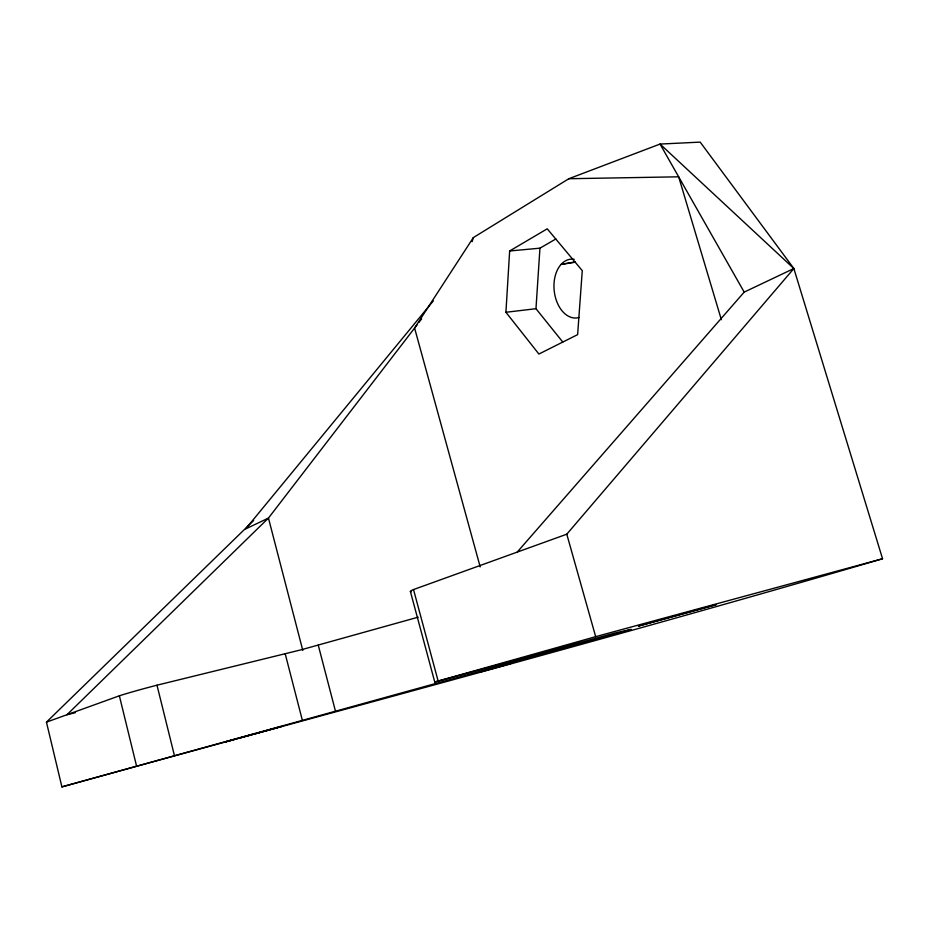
<?xml version="1.0" encoding="UTF-8"?>
<svg xmlns="http://www.w3.org/2000/svg" width="929" height="929" viewBox="0 0 929 929"><rect width="100%" height="100%" fill="white"/><g stroke="black" fill="none" stroke-linecap="round" stroke-linejoin="round"><path stroke-width="1.39" d="M505.922 312.272L509.649 250.981L547.239 228.813L582.274 270.653L577.629 334.626L538.901 354.042L505.922 312.272L535.975 308.707L562.788 342.058M535.975 308.707L539.946 248.182L555.844 238.985M472.129 241.656L473.349 237.592L568.815 178.728L660.043 144.065L700.187 142.114L793.854 268.527L882.55 558.747C610.109 638.618 335.532 711.161 61.906 786.886L46.45 722.135L253.64 520.519M473.349 237.592L414.589 328.053L480.188 566.876M417.226 324.627L268.458 518.08L66.981 714.715L75.412 712.636M418.979 322.34L421.627 318.902M433.32 300.868L245.639 528.926L268.458 518.08L302.796 650.416M411.292 591.738A50.166 2.799 -15.3 0 1 413.521 589.555L566.783 534.198L793.854 268.527L660.043 144.065L744.199 292.112L517.221 552.093M744.199 292.112L793.854 268.527M46.45 722.135L119.365 695.798A38.751 1.579 -14.9 0 1 156.989 685.196L301.205 649.789L418.201 617.17M410.397 591.459L434.749 682.002L595.675 636.667L882.55 558.747M61.906 786.886L631.267 629.397L615.497 632.939L434.749 682.002M479.318 672.259L510.567 663.631M252.746 734.282L225.12 741.969L234.003 739.589M253.861 734.154L281.382 726.49L239.891 737.974M575.156 261.92L561.081 264.393L575.388 262.175M509.649 250.981L539.946 248.182M568.815 178.728L678.669 176.812L721.357 319.715M566.783 534.198L595.675 636.667M413.521 589.555L438.128 681.003M318.287 645.272L335.52 711.37M285.203 653.819L302.401 720.463M156.989 685.196L174.385 755.44M119.365 695.798L136.517 765.879M579.011 317.509A29.542 19.59 84.2 0 1 554.102 289.72A29.542 19.59 84.2 0 1 574.203 259.307M639.082 625.879L638.374 626.111L716.259 604.616L639.082 625.879"/></g></svg>
